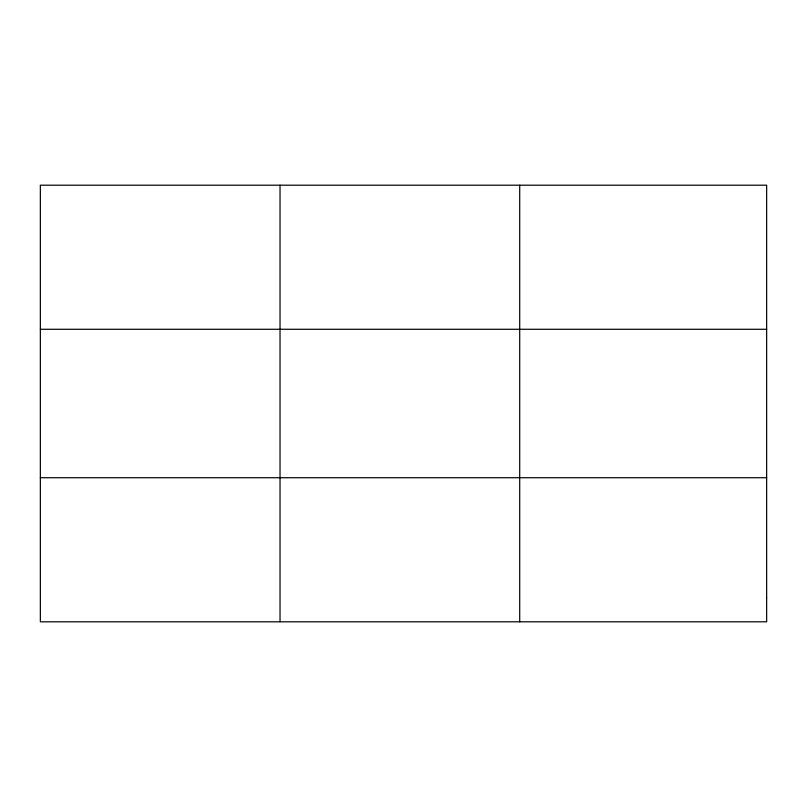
<?xml version="1.0" encoding="UTF-8"?>
<svg xmlns="http://www.w3.org/2000/svg" width="807" height="807" viewBox="0 0 807 807"><rect width="100%" height="100%" fill="white"/><g stroke="black" fill="none" stroke-linecap="round" stroke-linejoin="round"><path stroke-width="1.21" d="M280.029 185.196L280.029 621.804M519.708 185.196L519.708 621.804M40.35 329.276L766.65 329.276M40.35 477.724L766.65 477.724M766.65 597.785L766.65 621.804L40.35 621.804L40.35 185.196L766.65 185.196L766.65 597.785"/></g></svg>
